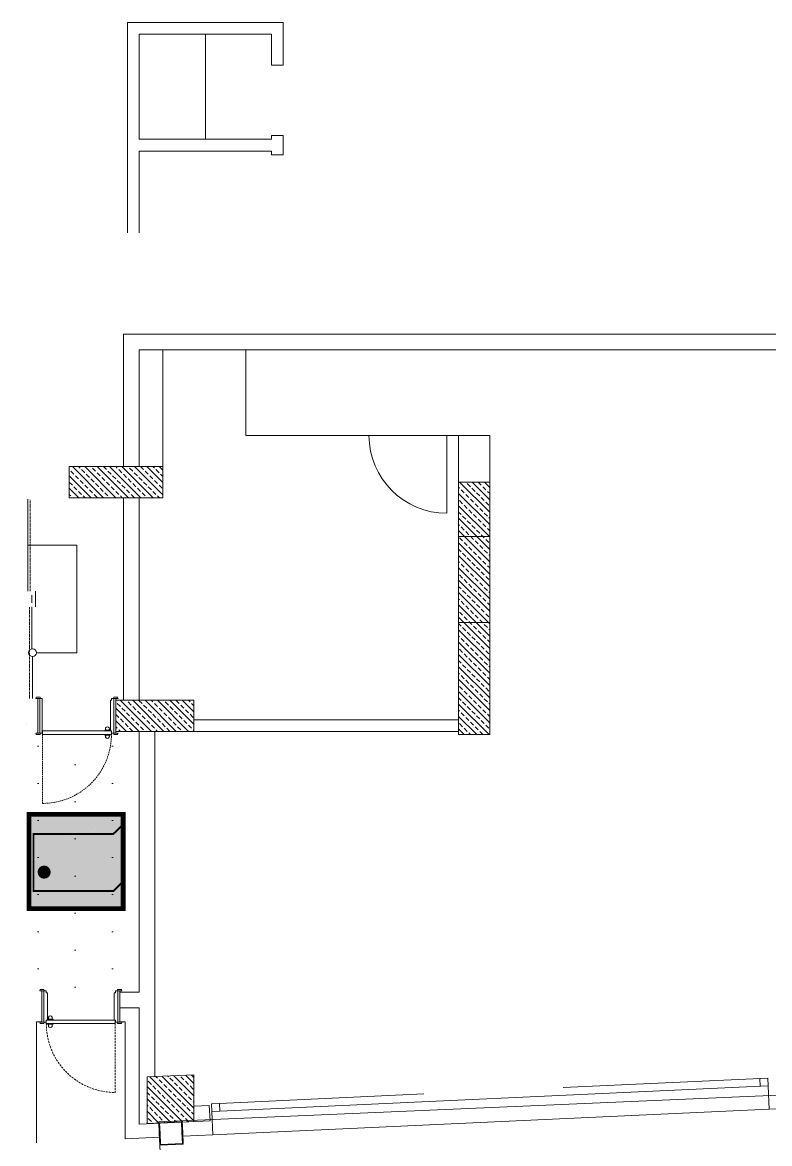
# Model space of a CAD drawing. Extents: x 309271 to 319232, y 6123 to 12941.
# Drawn here: x 309271 to 310231, y 8638 to 10078 of the extents above; entities that cross this region are included whole.
import ezdxf

# ---------------------------------------------------------------- set-up
doc = ezdxf.new("R2010")
doc.units = 0
doc.header["$LTSCALE"] = 25
doc.header["$MEASUREMENT"] = 0
doc.linetypes.add('DASHED', pattern=[0.75, 0.5, -0.25])
doc.linetypes.add('DUZ', pattern=[0])
for name, color, linetype, lineweight in [('Ar-DIM-INT', 2, 'CONTINUOUS', 0), ('DUVAR', 11, 'CONTINUOUS', 0), ('MERD_IZDUSUM', 8, 'DASHED', 0), ('PLAN_KESIT_TAS', 222, 'CONTINUOUS', 18), ('t_dograma', 4, 'CONTINUOUS', 0), ('t_dograma_gorunus', 5, 'CONTINUOUS', 0), ('t_dograma_kst', 5, 'CONTINUOUS', 0), ('t_kolon_rev', 1, 'CONTINUOUS', 0), ('t_kolon_tarama_rev', 9, 'CONTINUOUS', 0), ('t_merdiven', 3, 'CONTINUOUS', 0), ('t_sıva', 7, 'CONTINUOUS', 0), ('TERAS', 2, 'CONTINUOUS', 0)]:
    doc.layers.add(name, color=color, linetype=linetype, lineweight=lineweight)
doc.layers.add('H Fire-Exit', color=7, linetype='CONTINUOUS', lineweight=0, true_color=0x008a00)
doc.layers.add('H MALL HATCH', color=7, linetype='CONTINUOUS', lineweight=0, true_color=0xfff4d1)
pattern_1 = [(135, (94215.629, -586205.287), (-7.95495129, -7.95495129), []), (135, (94215.629, -586197.332), (-7.95495129, -7.95495129), [5.625, -2.8125])]

# ---------------------------------------------------------------- blocks, each defined once
blk = doc.blocks.new('aa')
at = {"layer": 't_dograma_gorunus'}
for p, q in [((595367.5, -215161.4), (595368.5, -215161.4)), ((595367.5, -215168.4), (595367.5, -215161.4)), ((595374, -215161.4), (595373, -215161.4)), ((595374, -215168.4), (595374, -215161.4)), ((595367.5, -215168.4), (595368.5, -215168.4)), ((595374, -215168.4), (595373, -215168.4))]:
    blk.add_line(p, q, dxfattribs=at)
at = {"layer": 't_dograma_gorunus', "extrusion": (0, 0, -1)}
blk.add_ellipse((595365.8, -215164.9, -8664268082641.7), major_axis=(1.77, 1.77), ratio=1, start_param=1.570796, end_param=6.283185, dxfattribs=at)
at = {"layer": 't_dograma_gorunus'}
blk.add_ellipse((595375.8, -215164.9, -8664268082641.7), major_axis=(-1.77, 1.77), ratio=1, start_param=1.570796, end_param=6.283185, dxfattribs=at)
at = {"layer": 't_dograma_kst'}
for p, q in [((595368.5, -215073.4), (595370.3, -215072.9)), ((595368.5, -215073.4), (595368.5, -215078.4)), ((595368.5, -215078.4), (595370.3, -215078.9)), ((595370.3, -215075.7), (595370.3, -215072.9)), ((595370.3, -215075.7), (595370.3, -215078.2)), ((595370.3, -215075.7), (595414.5, -215075.7)), ((595370.3, -215078.2), (595370.3, -215081.2)), ((595370.3, -215078.2), (595414.5, -215078.2)), ((595414.5, -215075.7), (595414.5, -215072.9)), ((595416.3, -215073.4), (595414.5, -215072.9)), ((595414.5, -215075.7), (595414.5, -215081.2)), ((595416.3, -215078.4), (595414.5, -215078.9)), ((595416.3, -215073.4), (595416.3, -215078.4)), ((595368.5, -215081.4), (595373, -215081.4)), ((595368.5, -215170), (595368.5, -215081.4)), ((595370.3, -215081.2), (595373, -215081.2)), ((595414.5, -215081.2), (595373, -215081.2)), ((595373, -215170), (595373, -215081.4)), ((595368.5, -215170), (595373, -215170)), ((595368.5, -215173), (595370.3, -215172.5)), ((595368.5, -215178), (595368.5, -215173)), ((595368.5, -215178), (595370.3, -215178.5)), ((595370.3, -215173.2), (595370.3, -215170.2)), ((595370.3, -215170.2), (595373, -215170.2)), ((595370.3, -215173.2), (595414.5, -215173.2)), ((595370.3, -215173.2), (595370.3, -215178.5)), ((595370.3, -215175.7), (595414.5, -215175.7)), ((595373, -215170.2), (595373, -215168.7)), ((595373, -215168.7), (595412.3, -215168.7)), ((595412.3, -215168.7), (595412.3, -215170.2)), ((595414.5, -215170.2), (595412.3, -215170.2)), ((595414.5, -215170.2), (595414.5, -215173.2)), ((595416.3, -215173), (595414.5, -215172.5)), ((595414.5, -215178.5), (595414.5, -215173.2)), ((595416.3, -215178), (595414.5, -215178.5)), ((595416.3, -215178), (595416.3, -215173))]:
    blk.add_line(p, q, dxfattribs=at)
at = {"layer": 't_dograma_kst', "linetype": 'DASHED', "ltscale": 0.15}
blk.add_line((595368.5, -215081.4), (595279.9, -215081.4), dxfattribs=at)
blk.add_arc((595368.4, -215081.5, -8664268082641.7), 88.5, 179.9508, 270.0492, dxfattribs=at)
blk = doc.blocks.new('zz')
at = {"layer": 't_dograma_gorunus'}
for p, q in [((594996.7, -215088), (594997.7, -215088)), ((594996.7, -215088), (594996.7, -215095)), ((595003.2, -215088), (595002.2, -215088)), ((595003.2, -215088), (595003.2, -215095)), ((594996.7, -215095), (594997.7, -215095)), ((595003.2, -215095), (595002.2, -215095))]:
    blk.add_line(p, q, dxfattribs=at)
blk.add_ellipse((594994.9, -215091.5, -1143.9), major_axis=(-1.77, 1.77), ratio=1, start_param=-1.570796, end_param=3.141593, dxfattribs=at)
at = {"layer": 't_dograma_gorunus', "extrusion": (0, 0, -1)}
blk.add_ellipse((595005, -215091.5, -1143.9), major_axis=(1.77, 1.77), ratio=1, start_param=-1.570796, end_param=3.141593, dxfattribs=at)
at = {"layer": 't_dograma_kst'}
for p, q in [((594997.7, -215078.4), (594999.5, -215077.9)), ((594997.7, -215078.4), (594997.7, -215083.4)), ((594999.5, -215083.2), (594999.5, -215077.9)), ((595039.5, -215077.9), (595039.5, -215083.2)), ((595041.3, -215078.4), (595039.5, -215077.9)), ((595041.3, -215078.4), (595041.3, -215083.4)), ((594997.7, -215083.4), (594999.5, -215083.9)), ((594997.7, -215086.4), (595002.2, -215086.4)), ((594997.7, -215086.4), (594997.7, -215175)), ((594999.5, -215080.7), (595039.5, -215080.7)), ((594999.5, -215083.2), (594999.5, -215086.2)), ((594999.5, -215083.2), (595039.5, -215083.2)), ((594999.5, -215086.2), (595002.2, -215086.2)), ((595002.2, -215086.2), (595002.2, -215087.7)), ((595002.2, -215086.4), (595002.2, -215175)), ((595002.2, -215087.7), (595037.3, -215087.7)), ((595017.5, -215080.7), (595037.5, -215080.7)), ((595039.5, -215086.2), (595037.3, -215086.2)), ((595037.3, -215087.7), (595037.3, -215086.2)), ((595039.5, -215086.2), (595039.5, -215083.2)), ((595041.3, -215083.4), (595039.5, -215083.9)), ((594997.7, -215175), (595002.2, -215175)), ((594997.7, -215178), (594999.5, -215177.5)), ((594997.7, -215183), (594997.7, -215178)), ((594999.5, -215178.2), (594999.5, -215175.2)), ((594999.5, -215175.2), (595002.2, -215175.2)), ((594999.5, -215180.7), (594999.5, -215178.2)), ((594999.5, -215178.2), (595039.5, -215178.2)), ((594999.5, -215180.7), (594999.5, -215183.5)), ((594999.5, -215180.7), (595039.5, -215180.7)), ((595002.2, -215175.2), (595002.2, -215173.7)), ((595002.2, -215173.7), (595037.3, -215173.7)), ((595017.5, -215180.7), (595037.5, -215180.7)), ((595037.3, -215173.7), (595037.3, -215175.2)), ((595039.5, -215175.2), (595037.3, -215175.2)), ((595039.5, -215175.2), (595039.5, -215178.2)), ((595041.3, -215178), (595039.5, -215177.5)), ((595039.5, -215180.7), (595039.5, -215178.2)), ((595039.5, -215180.7), (595039.5, -215183.5)), ((595041.3, -215183), (595041.3, -215178)), ((594997.7, -215183), (594999.5, -215183.5)), ((595041.3, -215183), (595039.5, -215183.5))]:
    blk.add_line(p, q, dxfattribs=at)
at = {"layer": 't_dograma_kst', "linetype": 'DASHED', "ltscale": 0.2}
blk.add_line((594997.7, -215175), (594909.1, -215175), dxfattribs=at)
blk.add_arc((594997.6, -215174.9, -1143.9), 88.5, 89.9508, 180.0492, dxfattribs=at)
blk = doc.blocks.new('YANGIN KAÇIŞ')
at = {"layer": 'H Fire-Exit'}
h = blk.add_hatch(color=256, dxfattribs=at)
h.dxf.hatch_style = 1
h.paths.add_polyline_path([(51194.6, 62025.1), (51073.5, 62025.1), (51073.5, 61904.1), (51194.6, 61904.1)])
h.paths.add_polyline_path([(51169.3, 61943.8), (51171.5, 61943.8, -1), (51171.5, 61934.9), (51169.3, 61934.9), (51169.3, 61916.7), (51179.7, 61906.1), (51106.5, 61906.1), (51095.9, 61916.7), (51095.9, 62019.3), (51169.3, 62019.3)], flags=16)
h.paths.add_polyline_path([(51111.8, 62005.6, -1), (51128.7, 62005.6, -1)], flags=0)
h = blk.add_hatch(color=256, dxfattribs=at)
h.dxf.hatch_style = 1
h.paths.add_polyline_path([(51169.3, 62019.3), (51095.9, 62019.3), (51095.9, 61977.3), (51106.9, 61977.3), (51117.5, 61991.9, -0.229822), (51123.9, 61995.3), (51150.7, 61995.3, -0.261734), (51155.3, 61992.7), (51165.1, 61976.6, -0.330898), (51164.7, 61972.5, -0.228292), (51161.4, 61971.2, -0.18991), (51158.2, 61972.7), (51150.1, 61986.4), (51138.4, 61986.4), (51145.9, 61971.5, -0.090287), (51149, 61960.9, -0.008139), (51150.5, 61943.8), (51169.3, 61943.8)])
h.paths.add_polyline_path([(51111.8, 62005.6, -1), (51128.7, 62005.6, -1)], flags=16)
at = {"layer": 'H Fire-Exit', "true_color": 0xffffff}
h = blk.add_hatch(color=7, dxfattribs=at)
h.dxf.hatch_style = 1
h.paths.add_polyline_path([(51128.7, 62005.6, 1), (51111.8, 62005.6, 1)])
h = blk.add_hatch(color=7, dxfattribs=at)
h.dxf.hatch_style = 1
edge = h.paths.add_edge_path()
edge.add_line((51138.4, 61986.4), (51150.1, 61986.4))
edge.add_line((51150.1, 61986.4), (51158.2, 61972.7))
edge.add_arc((51161.7, 61976), 4.84, 223.4221, 266.4341)
edge.add_arc((51161.7, 61975.2), 4.02, 266.4341, 317.8731)
edge.add_arc((51162.1, 61974.8), 3.41, 317.8731, 391.1101)
edge.add_line((51165.1, 61976.6), (51155.3, 61992.7))
edge.add_arc((51150.7, 61989.9), 5.41, 31.3311, 90)
edge.add_line((51150.7, 61995.3), (51123.9, 61995.3))
edge.add_arc((51124.2, 61987), 8.3, 92.219, 143.9914)
edge.add_line((51117.5, 61991.9), (51106.9, 61977.3))
edge.add_line((51106.9, 61977.3), (51095.9, 61977.3))
edge.add_line((51095.9, 61977.3), (51095.9, 61969.5))
edge.add_line((51095.9, 61969.5), (51109.2, 61969.5))
edge.add_arc((51106.9, 61977.5), 8.34, 286.6483, 324.2627)
edge.add_line((51113.6, 61972.6), (51119.4, 61980.6))
edge.add_line((51119.4, 61980.6), (51127.8, 61964.3))
edge.add_line((51127.8, 61964.3), (51110.5, 61927.1))
edge.add_arc((51115.4, 61925.6), 5.17, 163.2714, 333.7123)
edge.add_line((51120, 61923.3), (51137.1, 61957.9))
edge.add_line((51137.1, 61957.9), (51140.4, 61938.8))
edge.add_arc((51144.5, 61939), 4.11, 182.3687, 270)
edge.add_line((51144.5, 61934.9), (51171.5, 61934.9))
edge.add_arc((51171.4, 61939.3), 4.44, 271.5611, 448.4389)
edge.add_line((51171.5, 61943.8), (51150.5, 61943.8))
edge.add_arc((50625.5, 61905.2), 526.5, 4.1983, 6.0636)
edge.add_arc((51118.3, 61957.6), 30.9, 6.0636, 26.7)
edge.add_line((51145.9, 61971.5), (51138.4, 61986.4))
at = {"layer": 'H Fire-Exit'}
h = blk.add_hatch(color=256, dxfattribs=at)
h.dxf.hatch_style = 1
h.paths.add_polyline_path([(51169.3, 61934.9), (51144.5, 61934.9, -0.402156), (51140.4, 61938.8), (51137.1, 61957.9), (51120, 61923.3, -0.919877), (51110.5, 61927.1), (51127.8, 61964.3), (51119.4, 61980.6), (51113.6, 61972.6, -0.165613), (51109.2, 61969.5), (51095.9, 61969.5), (51095.9, 61916.7), (51106.5, 61906.1), (51179.7, 61906.1), (51169.3, 61916.7)])
at = {"layer": 'H Fire-Exit', "color": 0, "const_width": 6.05}
blk.add_lwpolyline([(51073.5, 62025.1), (51194.6, 62025.1), (51194.6, 61904.1), (51073.5, 61904.1)], close=True, dxfattribs=at)
at = {"layer": 'H Fire-Exit', "color": 7, "true_color": 0xffffff, "const_width": 2.42}
blk.add_lwpolyline([(51095.9, 61916.7), (51095.9, 62019.3), (51169.3, 62019.3), (51169.3, 61916.7), (51179.7, 61906.1), (51106.5, 61906.1)], close=True, dxfattribs=at)

msp = doc.modelspace()

# ---------------------------------------------------------------- hatches: boundary and pattern name
at = {"layer": 'H MALL HATCH'}
h = msp.add_hatch(dxfattribs=at)
h.set_pattern_fill('DOTS', color=0, scale=30, angle=90)
h.set_pattern_definition([(90, (520460.745, -406808.79), (-47.625, 23.8125), [0, -47.625])])
h.paths.add_polyline_path([(309271.3, 9167), (309271.3, 8832.2), (309421.3, 8832.2), (309421.3, 9167.2), (309396.3, 9167.2)])
at = {"layer": 't_kolon_tarama_rev'}
h = msp.add_hatch(dxfattribs=at)
h.set_pattern_fill('ANSI33', color=256, scale=45, angle=90, style=0)
h.set_pattern_definition(pattern_1)
h.paths.add_polyline_path([(309331.4, 9507.1), (309331.4, 9467.1), (309451.4, 9467.1), (309451.4, 9507.1)])
h = msp.add_hatch(dxfattribs=at)
h.set_pattern_fill('ANSI33', color=256, scale=45, angle=90, style=0)
h.set_pattern_definition(pattern_1)
h.paths.add_polyline_path([(309831.3, 9487.2), (309831.3, 9163), (309871.3, 9163), (309871.3, 9487.2)])
h = msp.add_hatch(dxfattribs=at)
h.set_pattern_fill('ANSI33', color=256, scale=45, angle=90, style=0)
h.set_pattern_definition(pattern_1)
h.paths.add_polyline_path([(309391.3, 9167), (309391.3, 9207), (309491.4, 9207), (309491.4, 9167)])
h = msp.add_hatch(dxfattribs=at)
h.set_pattern_fill('ANSI33', color=256, scale=45, angle=90, style=0)
h.set_pattern_definition(pattern_1)
h.paths.add_polyline_path([(309431.4, 8723.4), (309431.4, 8663.4), (309491.4, 8666.2), (309491.4, 8726.2)])

# ---------------------------------------------------------------- linework, layer by layer
at = {"layer": 'Ar-DIM-INT', "ltscale": 0.3}
for p, q in [((309831.3, 9547.2), (309558, 9547.2)), ((309491.4, 9182), (309831.3, 9182)), ((309491.4, 9167), (309831.3, 9167))]:
    msp.add_line(p, q, dxfattribs=at)
for points in [[(309406.3, 10077.6), (309406.3, 9807.6)], [(309406.3, 10077.6), (309406.3, 10077.6), (309606.3, 10077.6)], [(309606.3, 10077.6), (309606.3, 10022.6)], [(309591.3, 9932.5), (309591.3, 9927.5), (309421.3, 9927.5), (309421.3, 10062.6), (309591.3, 10062.6)], [(309506.3, 10062.6), (309506.3, 9927.5)], [(309591.3, 10062.6), (309591.3, 10022.6)], [(309591.3, 10062.6), (309591.3, 10022.6)], [(309591.3, 10022.6), (309591.3, 10022.6), (309606.3, 10022.6)], [(309591.3, 9927.5), (309591.3, 9927.5), (309421.3, 9927.5)], [(309591.3, 9932.5), (309591.3, 9927.5)], [(309591.3, 9932.5), (309591.3, 9932.5), (309606.3, 9932.5)], [(309606.3, 9932.5), (309606.3, 9907.5)], [(309591.3, 9907.5), (309591.3, 9912.5), (309421.3, 9912.5), (309421.3, 9807.6)], [(309591.3, 9912.5), (309591.3, 9907.5)], [(309591.3, 9907.5), (309591.3, 9907.5), (309606.3, 9907.5)], [(309558, 9547.2), (309558, 9657.2)], [(309816.3, 9547.2), (309716.3, 9547.2)], [(309831.3, 9547.2), (309816.3, 9547.2), (309816.3, 9447.2)]]:
    msp.add_lwpolyline(points, dxfattribs=at)
for points in [[(309421.3, 9657.2), (309451.4, 9657.2), (309451.4, 9507.1), (309421.3, 9507.1)], [(309831.3, 9547.2), (309871.3, 9547.2), (309871.3, 9487.2), (309831.3, 9487.2)]]:
    msp.add_lwpolyline(points, close=True, dxfattribs=at)
msp.add_arc((309816.3, 9547.2), 100, 180, 270, dxfattribs=at)
at = {"layer": 'DUVAR'}
for p, q in [((309831.3, 9657.2), (310251.3, 9657.2)), ((309401.3, 9207.2), (309401.3, 9467.2)), ((309421.3, 9207), (309421.3, 9467.1)), ((309391.3, 9177), (309391.3, 9207.2)), ((309421.3, 9167.2), (309421.3, 8832.2)), ((309441.3, 9167.2), (309441.3, 8723.9)), ((309396.3, 8832.2), (309421.3, 8832.2)), ((309396.3, 8832.2), (309421.3, 8832.2)), ((309396.3, 8812.2), (309421.3, 8812.2)), ((309421.3, 8812.2), (309421.3, 8662.7)), ((309511.3, 8686.7), (309491.3, 8685.8)), ((309512.2, 8666.9), (309511.3, 8686.7)), ((309421.3, 8662.7), (309512.2, 8666.9))]:
    msp.add_line(p, q, dxfattribs=at)
for points in [[(309401.3, 9507.1), (309401.3, 9677.2), (310616.3, 9677.2)], [(309421.3, 9507.1), (309421.3, 9657.2), (309831.3, 9657.2)]]:
    msp.add_lwpolyline(points, dxfattribs=at)
at = {"layer": 'MERD_IZDUSUM', "ltscale": 0.1}
for p, q in [((309281.3, 9347.2), (309281.3, 9465.2)), ((309280.3, 9209.2), (309280.3, 9327.2))]:
    msp.add_line(p, q, dxfattribs=at)
at = {"layer": 'PLAN_KESIT_TAS', "linetype": 'DUZ', "ltscale": 10}
for p, q in [((309411.3, 8812.4), (309411.3, 8812.2)), ((309289.3, 8794.2), (309289.3, 8638.6)), ((309296.3, 8794.2), (309289.3, 8794.2)), ((309403.3, 8794.2), (309396.3, 8794.2)), ((309403.3, 8794.2), (309403.3, 8643.8)), ((310230.1, 8681.9), (310228.7, 8711.9)), ((310230.1, 8681.9), (310257.3, 8683.2)), ((309516, 8648.9), (309514.7, 8678.8)), ((309447.3, 8645.8), (309403.3, 8643.8)), ((309516, 8648.9), (309477.3, 8647.1))]:
    msp.add_line(p, q, dxfattribs=at)
at = {"layer": 't_dograma', "ltscale": 0.1}
for p, q in [((309524.6, 8679.3), (310228.7, 8711.7)), ((310228.3, 8721.7), (309965.6, 8709.6)), ((309786.8, 8701.4), (309524.2, 8689.3)), ((309516, 8648.9), (310230.1, 8681.9))]:
    msp.add_line(p, q, dxfattribs=at)
at = {"layer": 't_dograma'}
for points in [[(310228.7, 8711.7), (310228.3, 8721.7), (310218.3, 8721.3), (310218.7, 8711.3)], [(309514.7, 8678.8), (309514.2, 8688.8), (309524.2, 8689.3), (309524.6, 8679.3)]]:
    msp.add_lwpolyline(points, close=True, dxfattribs=at)
at = {"layer": 't_kolon_rev'}
msp.add_line((309491.4, 9207), (309391.3, 9207), dxfattribs=at)
for points in [[(309331.4, 9507.1), (309331.4, 9467.1), (309451.4, 9467.1), (309451.4, 9507.1)], [(309831.3, 9487.2), (309831.3, 9163), (309871.3, 9163), (309871.3, 9487.2)], [(309831.3, 9487.2), (309831.3, 9417.2), (309871.3, 9417.2), (309871.3, 9487.2)], [(309831.3, 9417.2), (309831.3, 9307), (309871.3, 9307), (309871.3, 9417.2)], [(309431.4, 8723.4), (309431.4, 8663.4), (309491.4, 8666.2), (309491.4, 8726.2)]]:
    msp.add_lwpolyline(points, close=True, dxfattribs=at)
for points in [[(309391.3, 9167), (309491.4, 9167), (309491.4, 9207)], [(309448.1, 8650.5), (309447.4, 8664.5), (309475.4, 8665.8), (309476.1, 8651.8), (309477.1, 8651.9), (309476.4, 8666.8), (309446.4, 8665.5), (309447.1, 8650.5), (309448.1, 8650.5)], [(309447.1, 8650.5), (309447.8, 8635.5), (309477.7, 8636.9), (309477.1, 8651.9), (309476.1, 8651.8), (309476.7, 8637.8), (309448.7, 8636.5), (309448.1, 8650.5), (309447.1, 8650.5)]]:
    msp.add_lwpolyline(points, dxfattribs=at)
at = {"layer": 't_kolon_tarama_rev'}
msp.add_line((309277, 9177), (309277, 9177), dxfattribs=at)
at = {"layer": 't_merdiven'}
for p, q in [((309278.3, 9465.2), (309278.3, 9347.2)), ((309288.3, 9347.2), (309288.3, 9327.2)), ((309283.3, 9342.2), (309283.3, 9332.2)), ((309283.3, 9273.2), (309283.3, 9327.2)), ((309284.3, 9209.2), (309284.3, 9263.2))]:
    msp.add_line(p, q, dxfattribs=at)
msp.add_lwpolyline([(309278.3, 9406.2), (309341.3, 9406.2), (309341.3, 9268.2), (309289.3, 9268.2)], dxfattribs=at)
msp.add_circle((309284.3, 9268.2), 5, dxfattribs=at)
at = {"layer": 'TERAS'}
msp.add_lwpolyline([(309469.9, 8146.5), (310295.3, 8184.5), (310272.8, 8673.4), (310272.8, 8673.4), (310271.5, 8701), (309446.4, 8665.5), (309447.8, 8635.5)], close=True, dxfattribs=at)

# ---------------------------------------------------------------- block references
at = {"layer": 't_dograma'}
for name, p, rotation in [('aa', (94215.6, -586205.3), 90.00000140170536), ('zz', (94215.6, -586205.8), 90)]:
    msp.add_blockref(name, p, dxfattribs=dict(at, rotation=rotation))
at = {"layer": 't_sıva', "rotation": 90}
msp.add_blockref('YANGIN KAÇIŞ', (371304.8, -42133.9), dxfattribs=at)

doc.saveas('drawing.dxf')
